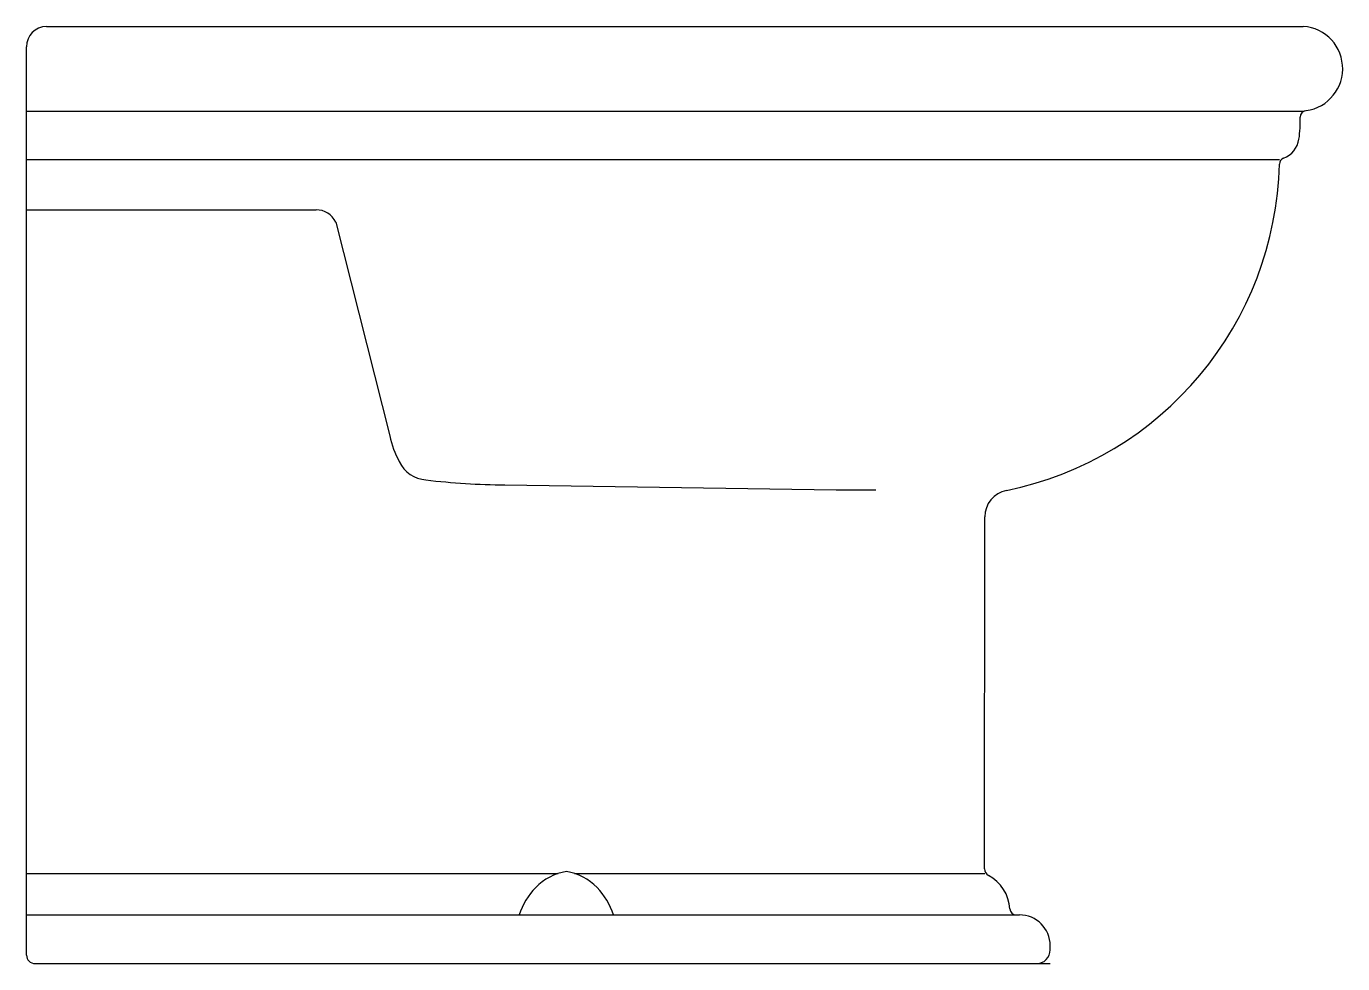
# Model space of a CAD drawing. Extents: x -208.662 to -208.128, y 153.818 to 154.198.
import ezdxf

# ---------------------------------------------------------------- set-up
doc = ezdxf.new("R2010")
doc.units = 0
doc.header["$LTSCALE"] = 0.278724
doc.header["$MEASUREMENT"] = 0
doc.linetypes.add('CONTINU', pattern=[0])
doc.layers.get('0').update_dxf_attribs({"linetype": 'CONTINUOUS'})

msp = doc.modelspace()

# ---------------------------------------------------------------- linework, layer by layer
at = {"linetype": 'CONTINU'}
for points in [[(-208.65342, 154.19763, 0.408027), (-208.66147, 154.18933)], [(-208.144, 154.16329, 0.945725), (-208.14351, 154.19763)], [(-208.14248, 154.16342, 0.390081), (-208.14475, 154.16076)], [(-208.14525, 154.15191, 0.047486), (-208.14475, 154.16076)], [(-208.15152, 154.14414, 0.27095), (-208.14525, 154.15191)], [(-208.26395, 154.00948, 0.349807), (-208.15318, 154.14181)], [(-208.15152, 154.14414, 0.304995), (-208.15318, 154.14181)], [(-208.53604, 154.11825, 0.295238), (-208.54401, 154.12323)], [(-208.51414, 154.03165, 0.062571), (-208.51026, 154.02114)], [(-208.51026, 154.02114, 0.273829), (-208.49942, 154.01375)], [(-208.49942, 154.01375, 0.028171), (-208.46736, 154.01174)], [(-208.26395, 154.00948, 0.356425), (-208.27271, 153.99876)], [(-208.44247, 153.85495, 0.166179), (-208.45491, 153.84848)], [(-208.43003, 153.84848, 0.166169), (-208.44247, 153.85495)], [(-208.27276, 153.85613, 0.280318), (-208.27119, 153.85343)], [(-208.2625, 153.83981, 0.256732), (-208.27119, 153.85343)], [(-208.45491, 153.84848, 0.11424), (-208.46161, 153.8374)], [(-208.42332, 153.8374, 0.11424), (-208.43003, 153.84848)], [(-208.2625, 153.83981, 0.395189), (-208.25993, 153.8374)], [(-208.24617, 153.82493, 0.414211), (-208.25864, 153.8374)], [(-208.66147, 153.82107, 0.414231), (-208.65803, 153.81763)], [(-208.25179, 153.81763, 0.41589), (-208.24617, 153.82321)]]:
    msp.add_lwpolyline(points, format="xyb", dxfattribs=at)
for points in [[(-208.65342, 154.19763), (-208.14351, 154.19763)], [(-208.66147, 153.82107), (-208.66147, 154.18933)], [(-208.66156, 154.16329), (-208.144, 154.16329)], [(-208.66147, 154.14368), (-208.15315, 154.14368)], [(-208.66147, 154.12323), (-208.54401, 154.12323)], [(-208.53604, 154.11825), (-208.51414, 154.03165)], [(-208.46736, 154.01174), (-208.33297, 154.00975)], [(-208.33297, 154.00975), (-208.31694, 154.00975)], [(-208.27276, 153.85613), (-208.27271, 153.99876)], [(-208.66147, 153.85417), (-208.44583, 153.85417)], [(-208.43911, 153.85417), (-208.27273, 153.85417)], [(-208.66147, 153.8374), (-208.25864, 153.8374)], [(-208.24617, 153.82321), (-208.24617, 153.82493)], [(-208.65803, 153.81763), (-208.24617, 153.81763)]]:
    msp.add_lwpolyline(points, dxfattribs=at)

doc.saveas('drawing.dxf')
